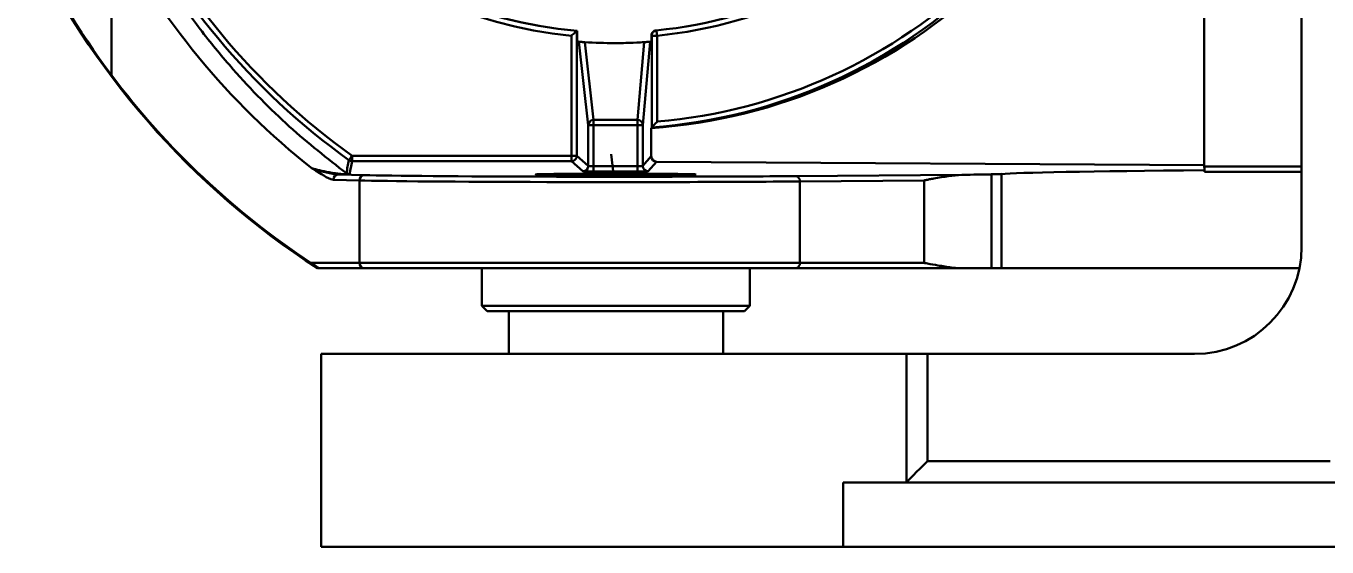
# Model space of a CAD drawing. Header units: millimetres. Extents: x 8 to 22425, y -1213 to 4973.
# Drawn here: x 17249 to 17370.5, y 1048.5 to 1097.1 of the extents above; entities that cross this region are included whole.
import ezdxf

# ---------------------------------------------------------------- set-up
doc = ezdxf.new("R2010")
doc.units = ezdxf.units.MM
doc.header["$PDSIZE"] = -1
doc.styles.get("Standard").update_dxf_attribs({"font": 'hyswlongfangsong.ttf'})
doc.dimstyles.new('ISO-25', dxfattribs={"dimscale": 25, "dimtxt": 3.5, "dimasz": 1.6, "dimexe": 1.25, "dimexo": 0.625, "dimtad": 1, "dimdec": 0, "dimzin": 9, "dimdsep": 46, "dimtxsty": 'Standard', "dimcen": 2.5, "dimadec": 0, "dimazin": 2, "dimtfac": 1, "dimtdec": 0, "dimtofl": 0, "dimtmove": 0, "dimatfit": 3, "dimfxl": 1, "dimarcsym": 0})

# ---------------------------------------------------------------- blocks, each defined once
blk = doc.blocks.new('*D158')
at = {"color": 0, "lineweight": -2, "transparency": 16777216}
for p, q in [((17092, 1337.53), (17512.42, 1254.86)), ((18108.99, 1075.04), (18108.99, 1200.04)), ((18046.49, 1137.54), (18171.49, 1137.54))]:
    blk.add_line(p, q, dxfattribs=at)
at = {"color": 0, "transparency": 16777216}
blk.add_solid([(17513.7, 1261.4), (17511.13, 1248.32), (17551.66, 1247.14)], dxfattribs=at)
at = {"layer": 'Defpoints', "color": 0, "transparency": 16777216}
for p in [(17551.66, 1247.14), (18108.99, 1137.54)]:
    blk.add_point(p, dxfattribs=at)
at = {"color": 0, "transparency": 16777216, "insert": (17200.44, 1376.72), "char_height": 87.5, "attachment_point": 5, "rotation": 348.8745}
blk.add_mtext('R568', dxfattribs=at)

msp = doc.modelspace()

# ---------------------------------------------------------------- linework, layer by layer
at = {"color": 161, "linetype": 'Continuous', "lineweight": 30, "true_color": 0x67adff}
for p, q in [((17359, 1084.16), (17359, 1110.9)), ((17257.03, 1106.64), (17257.03, 1092.54)), ((17368.1, 1076.54), (17368.1, 1103.86)), ((17300.45, 1096.69), (17300.45, 1085.03)), ((17300.45, 1096.69), (17300.45, 1096.69)), ((17300.49, 1095.68), (17300.49, 1096.69)), ((17299.95, 1085.03), (17299.95, 1096.23)), ((17301.52, 1087.89), (17300.65, 1095.67)), ((17301.21, 1095.63), (17302.02, 1088.39)), ((17306.11, 1088.39), (17306.74, 1095.63)), ((17307.29, 1095.67), (17306.61, 1087.89)), ((17307.42, 1095.68), (17307.42, 1096.23)), ((17307.44, 1087.67), (17307.44, 1096.23)), ((17307.44, 1096.23), (17307.94, 1096.23)), ((17307.94, 1096.23), (17307.94, 1088.21)), ((17302.02, 1088.39), (17306.11, 1088.39)), ((17301.52, 1084.08), (17301.52, 1087.89)), ((17301.52, 1087.89), (17302.02, 1087.89)), ((17302.02, 1087.89), (17302.02, 1084.07)), ((17306.11, 1087.89), (17302.02, 1087.89)), ((17306.11, 1084.07), (17306.11, 1087.89)), ((17306.11, 1087.89), (17306.61, 1087.89)), ((17306.61, 1087.89), (17306.61, 1084.08)), ((17307.44, 1087.67), (17307.4, 1087.62)), ((17307.4, 1084.99), (17307.4, 1087.62)), ((17279.48, 1084.53), (17279.24, 1083.31)), ((17279.48, 1085.03), (17299.95, 1085.03)), ((17299.95, 1084.53), (17279.48, 1084.53)), ((17300.45, 1085.03), (17299.95, 1085.03)), ((17301.02, 1083.58), (17299.95, 1084.53)), ((17300.45, 1085.03), (17301.52, 1084.08)), ((17303.91, 1083.08), (17303.65, 1085.19)), ((17306.61, 1084.08), (17307.4, 1084.99)), ((17307.9, 1084.48), (17307.11, 1083.58)), ((17307.9, 1084.48), (17359, 1084.16)), ((17278.21, 1083.3), (17280.64, 1083.23)), ((17302.02, 1084.07), (17306.11, 1084.07)), ((17306.11, 1083.57), (17302.02, 1083.57)), ((17320.92, 1083.14), (17336.4, 1083.26)), ((17339.14, 1074.54), (17339.14, 1083.3)), ((17340.08, 1083.33), (17340.08, 1074.54)), ((17359, 1084.16), (17359.05, 1083.69)), ((17359.01, 1084.04), (17368.1, 1084.04)), ((17359.05, 1083.69), (17359.05, 1083.54)), ((17368.1, 1083.54), (17359.05, 1083.54)), ((17280.16, 1082.73), (17277.73, 1082.8)), ((17280.16, 1082.73), (17280.16, 1075.04)), ((17332.87, 1082.73), (17321.26, 1082.64)), ((17321.26, 1082.64), (17321.26, 1075.04)), ((17332.87, 1075.04), (17332.87, 1082.73)), ((17275.64, 1075.04), (17280.16, 1075.04)), ((17280.16, 1075.04), (17321.26, 1075.04)), ((17321.26, 1075.04), (17332.87, 1075.04)), ((17276.24, 1074.54), (17276.4, 1074.54)), ((17280.64, 1074.54), (17276.4, 1074.54)), ((17320.92, 1074.54), (17280.64, 1074.54)), ((17291.6, 1074.54), (17291.6, 1071.04)), ((17316.6, 1071.04), (17316.6, 1074.54)), ((17336.41, 1074.54), (17320.92, 1074.54)), ((17336.41, 1074.54), (17339.14, 1074.54)), ((17340.08, 1074.54), (17339.14, 1074.54)), ((17340.08, 1074.54), (17367.9, 1074.54)), ((17291.6, 1071.04), (17292.1, 1070.54)), ((17291.6, 1071.04), (17292.3, 1071.04)), ((17292.3, 1071.04), (17316.6, 1071.04)), ((17316.1, 1070.54), (17316.6, 1071.04)), ((17292.77, 1070.54), (17292.1, 1070.54)), ((17316.1, 1070.54), (17292.77, 1070.54)), ((17294.1, 1070.54), (17294.1, 1066.54)), ((17314.1, 1066.54), (17314.1, 1070.54)), ((17276.6, 1066.54), (17276.6, 1048.54)), ((17331.21, 1066.54), (17276.6, 1066.54)), ((17331.21, 1054.57), (17331.21, 1066.54)), ((17331.21, 1066.54), (17333.18, 1066.54)), ((17333.18, 1066.54), (17333.18, 1056.54)), ((17333.18, 1066.54), (17358.1, 1066.54)), ((17333.18, 1056.54), (17370.77, 1056.54)), ((17325.32, 1054.54), (17325.32, 1048.54)), ((17325.32, 1054.54), (17388.1, 1054.54)), ((17325.32, 1048.54), (17276.6, 1048.54)), ((17394.1, 1048.54), (17325.32, 1048.54))]:
    msp.add_line(p, q, dxfattribs=at)
at = {"color": 161, "linetype": 'Continuous', "lineweight": 30, "true_color": 0x67adff, "flags": 128}
msp.add_lwpolyline([(17331.21, 1054.57), (17331.29, 1054.66), (17331.44, 1054.8), (17331.64, 1055), (17331.89, 1055.25), (17332.17, 1055.54), (17332.49, 1055.85), (17332.83, 1056.19), (17333.18, 1056.54)], dxfattribs=at)
at = {"color": 161, "linetype": 'Continuous', "lineweight": 30, "true_color": 0x67adff}
for centre, radius, start, end in [((17303.95, 1137.54), 41.5, 187.6157, 264.475), ((17303.95, 1137.54), 41, 187.6158, 265.1519), ((17303.95, 1137.54), 41, 187.6158, 265.109), ((17316.95, 1137.54), 65, 204.9083, 234.4853), ((17316.95, 1137.54), 64.5, 204.9083, 234.4853), ((17303.95, 1137.54), 41, 275.4827, 317.0621), ((17303.95, 1137.54), 41.5, 275.525, 317.02), ((17317.03, 1137.54), 75, 204.9511, 216.8698), ((17316.94, 1137.54), 75, 205.1543, 237.14), ((17303.75, 1137.54), 50, 274.2384, 314.2298), ((17303.75, 1137.54), 49.5, 274.8619, 314.2298), ((17307.94, 1096.23), 0.5, 109.9249, 180.0089), ((17435.18, 1108.66), 127.85, 185.3541, 185.5782), ((17303.95, 1137.54), 42, 269.9999, 274.7324), ((17302.02, 1087.89), 0.499, 89.9362, 179.8427), ((17127.27, 1087.98), 174.75, 359.9732, 0.1365), ((17178.46, 1088.02), 127.65, 359.9431, 0.1666), ((17306.11, 1087.89), 0.499, 0.1506, 90.0569), ((17658.99, 1010.83), 386.91, 169.004, 169.1889), ((17383.98, 1010.28), 128.49, 144.423, 144.6458), ((17279.48, 1085.03), 0.5, 234.4813, 270.005), ((17376.54, 1084.89), 97.06, 179.9139, 180.209), ((17299.95, 1085.03), 0.5, 270.0005, 0.0012), ((17433.62, 1084.93), 133.66, 179.9543, 180.1686), ((17278.22, 1082.81), 0.491, 91.438, 181.0477), ((17279.24, 1083.81), 0.5, 234.8246, 270.0034), ((17280.65, 1082.74), 0.491, 91.4315, 181.0476), ((17301.02, 1084.08), 0.5, 270.0073, 359.9876), ((17418.91, 1083.95), 116.89, 179.9389, 180.184), ((17439.77, 1083.97), 133.66, 179.9543, 180.1686), ((17307.11, 1084.08), 0.5, 180.0124, 269.9927), ((17320.82, 1082.7), 0.448, 351.8698, 77.0548), ((17358.1, 1076.54), 10, 270, 0), ((17280.65, 1075.03), 0.49, 178.7773, 268.7343), ((17320.82, 1074.97), 0.444, 282.5185, 8.5589)]:
    msp.add_arc(centre, radius, start, end, dxfattribs=at)
for centre, major_axis, ratio, start_param, end_param in [((17318.28, 1137.54), (68.66, 0), 0.995991, 3.610361, 4.04433), ((17304.07, 1137.54), (50.07, 0), 0.999207, 4.779071, 5.479847), ((17304.38, 1137.54), (46.07, 0), 0.889928, 4.627026, 4.627774), ((17304.38, 1137.54), (47.19, 0), 0.889928, 4.629793, 4.633259), ((17303.46, 1137.54), (29.97, -29.79), 0.987738, 5.434982, 5.566808), ((17304.38, 1137.54), (0, 42), 0.876312, 3.220723, 3.224189), ((17303.94, 1137.54), (0, 41.5), 0.876312, 3.237283, 3.238023), ((17317.24, 1137.54), (75.27, 0), 0.996413, 3.785094, 4.126703), ((17307.9, 1084.98), (-0.205, 0.457), 0.991793, 1.146723, 2.717444), ((17304.1, 1083.29), (24.5, 0), 0.008727, 3.433941, 5.468704), ((17302.02, 1083.58), (1, 0), 0.008727, 3.151399, 4.713468), ((17302.02, 1084.08), (0.5, 0), 0.017454, 3.151399, 4.713469), ((17306.11, 1084.08), (0.5, 0), 0.017454, 4.713469, 6.275538), ((17306.11, 1083.58), (1, 0), 0.008727, 4.713468, 6.275538), ((17312.59, 1083.41), (29.48, 0), 0.008727, 5.652573, 5.833124), ((17330.13, 1083.34), (10, 0), 0.008727, 5.833124, 6.182831), ((17407.74, 1083.27), (68, 0), 0.008727, 2.368817, 3.041238), ((17304.1, 1082.79), (25, 0), 0.008552, 3.433941, 5.468704)]:
    msp.add_ellipse(centre, major_axis=major_axis, ratio=ratio, start_param=start_param, end_param=end_param, dxfattribs=at)
msp.add_ellipse((17304.1, 1083.29), major_axis=(7.5, 0), ratio=0.008727, dxfattribs=at)
for points, knots in [([(17257.47, 1110.03), (17257.62, 1109.71), (17258.41, 1107.98), (17260.11, 1104.67), (17262.64, 1100.49), (17265.47, 1096.53), (17269.12, 1092.14), (17273.61, 1087.57), (17277.17, 1084.79), (17278.95, 1083.4)], [0, 0, 0, 0, 0.022517, 0.121948, 0.255046, 0.388308, 0.521521, 0.760732, 1, 1, 1, 1]), ([(17300.45, 1096.69), (17300.45, 1096.68), (17300.44, 1096.68), (17300.38, 1096.62), (17300.27, 1096.52), (17300.12, 1096.38), (17300.01, 1096.28), (17299.95, 1096.23), (17299.95, 1096.23)], [0, 0, 0, 0, 0.1487954, 0.2969374, 0.5012605, 0.7735103, 0.9951195, 1, 1, 1, 1]), ([(17307.42, 1096.23), (17307.42, 1096.27), (17307.43, 1096.36), (17307.49, 1096.51), (17307.61, 1096.63), (17307.74, 1096.71), (17307.83, 1096.72), (17307.87, 1096.73)], [0, 0, 0, 0, 0.160802, 0.38932, 0.617835, 0.846402, 1, 1, 1, 1]), ([(17301.21, 1095.63), (17301.2, 1095.63), (17301.13, 1095.64), (17301.03, 1095.64), (17300.78, 1095.66), (17300.69, 1095.67), (17300.66, 1095.67), (17300.65, 1095.67)], [0, 0, 0, 0, 0.010876, 0.047263, 0.19158, 0.767165, 1, 1, 1, 1]), ([(17307.29, 1095.67), (17307.29, 1095.67), (17307.26, 1095.67), (17307.19, 1095.66), (17306.97, 1095.65), (17306.9, 1095.64), (17306.84, 1095.64), (17306.8, 1095.63), (17306.76, 1095.63), (17306.74, 1095.63)], [0, 0, 0, 0, 0.160119, 0.801039, 0.891452, 0.943321, 0.972721, 0.989179, 1, 1, 1, 1]), ([(17307.44, 1087.67), (17307.45, 1087.68), (17307.46, 1087.68), (17307.51, 1087.75), (17307.62, 1087.86), (17307.77, 1088.02), (17307.89, 1088.15), (17307.94, 1088.21), (17307.94, 1088.21)], [0, 0, 0, 0, 0.134615, 0.268523, 0.463409, 0.744069, 0.995386, 1, 1, 1, 1]), ([(17277.73, 1082.8), (17277.65, 1082.82), (17277.28, 1082.89), (17276.7, 1083.27), (17276.12, 1083.62), (17275.83, 1083.8), (17275.75, 1083.85), (17275.75, 1083.86)], [0, 0, 0, 0, 0.1121461, 0.5603616, 0.8830807, 0.9948249, 1, 1, 1, 1]), ([(17275.75, 1083.86), (17275.85, 1083.83), (17276.19, 1083.74), (17276.84, 1083.58), (17277.63, 1083.44), (17278.24, 1083.35), (17278.54, 1083.32), (17278.66, 1083.31), (17278.73, 1083.31), (17278.77, 1083.31), (17278.8, 1083.31), (17278.84, 1083.31), (17278.86, 1083.31), (17278.9, 1083.31), (17278.95, 1083.32), (17279, 1083.35), (17278.97, 1083.38), (17278.95, 1083.4)], [0, 0, 0, 0, 0.115043, 0.399598, 0.68355, 0.786357, 0.816192, 0.829951, 0.836007, 0.837958, 0.843158, 0.845689, 0.854414, 0.855529, 0.870155, 0.898794, 1, 1, 1, 1]), ([(17275.75, 1083.86), (17275.75, 1083.85), (17275.83, 1083.83), (17276.13, 1083.73), (17276.78, 1083.55), (17277.48, 1083.35), (17278.09, 1083.31), (17278.21, 1083.3)], [0, 0, 0, 0, 0.005241, 0.117846, 0.44297, 0.892242, 1, 1, 1, 1]), ([(17279.24, 1083.31), (17279.23, 1083.31), (17279.22, 1083.3), (17279.08, 1083.3), (17278.98, 1083.3), (17278.88, 1083.3), (17278.78, 1083.3), (17278.66, 1083.3), (17278.48, 1083.3), (17278.33, 1083.3), (17278.23, 1083.3), (17278.21, 1083.3)], [0, 0, 0, 0, 0.416031, 0.541831, 0.61212, 0.665068, 0.709958, 0.754786, 0.823673, 0.956626, 1, 1, 1, 1]), ([(17336.4, 1083.26), (17335.55, 1083.17), (17334.62, 1083.07), (17333.5, 1082.86), (17333.29, 1082.82), (17333.15, 1082.79), (17333.05, 1082.77), (17332.99, 1082.76), (17332.95, 1082.75), (17332.92, 1082.75), (17332.9, 1082.74), (17332.89, 1082.74), (17332.88, 1082.74), (17332.88, 1082.74), (17332.87, 1082.74), (17332.87, 1082.73), (17332.87, 1082.73), (17332.87, 1082.73), (17332.87, 1082.73), (17332.87, 1082.73), (17332.87, 1082.73), (17332.87, 1082.73), (17332.87, 1082.73), (17332.87, 1082.73)], [0, 0, 0, 0, 0.765181, 0.843349, 0.895548, 0.930369, 0.953571, 0.969028, 0.979322, 0.98619, 0.990753, 0.993809, 0.99584, 0.997193, 0.998112, 0.998725, 0.999133, 0.999416, 0.99968, 0.99981, 0.999912, 0.999983, 1, 1, 1, 1]), ([(17276.4, 1074.54), (17276.4, 1074.54), (17276.4, 1074.54), (17276.38, 1074.56), (17276.35, 1074.57), (17276.33, 1074.59), (17276.31, 1074.6), (17276.28, 1074.62), (17276.25, 1074.64), (17276.21, 1074.66), (17276.13, 1074.72), (17275.89, 1074.87), (17275.75, 1074.96), (17275.64, 1075.04)], [0, 0, 0, 0, 0.115831, 0.189515, 0.21421, 0.239052, 0.253362, 0.267783, 0.280441, 0.299176, 0.335099, 0.462348, 1, 1, 1, 1]), ([(17332.87, 1075.04), (17332.87, 1075.04), (17332.87, 1075.04), (17332.87, 1075.04), (17332.87, 1075.04), (17332.87, 1075.04), (17332.88, 1075.03), (17332.9, 1075.03), (17333.01, 1075.01), (17333.44, 1074.93), (17334.28, 1074.78), (17335.28, 1074.62), (17336.01, 1074.54), (17336.34, 1074.54), (17336.41, 1074.54)], [0, 0, 0, 0, 0.000023, 0.000089, 0.000194, 0.000443, 0.001471, 0.005476, 0.021494, 0.085557, 0.341842, 0.692759, 0.93013, 1, 1, 1, 1])]:
    msp.add_open_spline(points, degree=3, knots=knots, dxfattribs=at)

# ---------------------------------------------------------------- dimensions: what is measured, and where the dimension line sits
dim = msp.add_radius_dim(center=(18108.99, 1137.54), mpoint=(17551.66, 1247.14), dimstyle='ISO-25')
dim.commit()
dim.dimension.update_dxf_attribs({"geometry": '*D158', "text_midpoint": (17188.99, 1318.46), "dimtype": 164})

doc.saveas('drawing.dxf')
